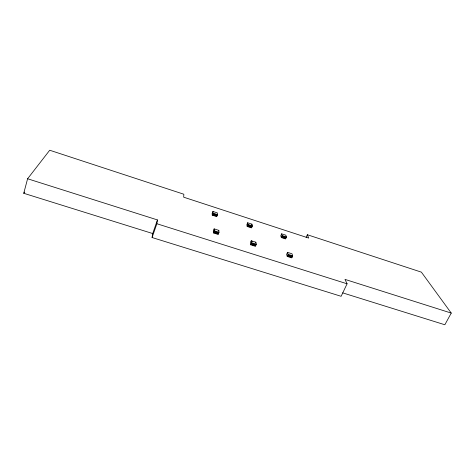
<?xml version="1.0" encoding="UTF-8"?>
<svg xmlns="http://www.w3.org/2000/svg" width="475" height="475" viewBox="0 0 475 475"><rect width="100%" height="100%" fill="white"/><g stroke="black" fill="none" stroke-linecap="round" stroke-linejoin="round"><path stroke-width="0.71" d="M152.083 237.53L156.875 223.737L157.439 219.925L27.597 178.76L23.75 193.283L152.707 233.546L152.083 237.53L341.133 296.305L347.082 283.801L344.998 279.395L451.25 313.084L444.843 324.763L342.671 292.861M287.238 256.452L288.147 254.345L287.517 252.35L291.988 253.781L292.647 255.782L291.733 257.883L287.238 256.452L286.609 254.452L287.517 252.35M251.714 227.466L252.314 225.857L251.946 224.158L247.659 222.763L246.846 224.782L247.184 226.486L251.495 227.887L251.714 227.466L247.404 226.064L247.184 226.486M251.037 241.193L250.402 242.891L250.782 244.839L255.39 246.305L256.268 244.162L255.853 242.214L251.269 240.754L251.037 241.193L252.344 241.609M250.782 244.839L251.661 242.689L251.269 240.754M281.337 237.559L282.18 235.564L281.627 233.819L285.819 235.184L286.401 236.936L285.552 238.931L281.337 237.559L280.784 235.808L281.627 233.819M216.861 216.161L217.449 214.528L217.301 212.877L212.919 211.452L212.141 213.513L212.248 215.163L216.659 216.594L216.861 216.161L212.45 214.73L212.248 215.163M213.435 232.94L214.278 230.749L214.142 228.873L218.833 230.369L218.999 232.257L218.156 234.442L213.435 232.94L213.311 231.052L214.142 228.873M247.404 226.064L247.998 224.455L247.659 222.763M212.45 214.73L213.032 213.091L212.919 211.452M152.707 233.546L157.439 219.925M306.167 237.381L307.325 234.733L421.384 272.145L451.25 313.084M218.619 230.82L218.833 230.369M251.726 224.58L251.946 224.158M255.609 242.654L255.853 242.214M23.75 193.283L24.629 192.096M27.597 178.76L49.709 150.237L183.843 194.233L183.694 197.196L308.702 238.082L307.325 234.733M156.875 223.737L347.082 283.801M213.857 231.848L218.577 233.35M251.222 243.764L255.829 245.237M287.696 255.396L292.19 256.832M213.655 232.489L218.375 233.991M251.02 244.399L255.627 245.872M287.494 256.025L291.994 257.462M214.278 230.749L218.999 232.257M251.661 242.689L256.268 244.162M288.147 254.345L292.647 255.782M214.071 231.39L218.797 232.898M251.459 243.325L256.072 244.797M287.951 254.968L292.452 256.405M212.64 214.124L217.051 215.561M247.588 225.471L251.904 226.872M281.758 236.562L285.974 237.933M281.574 237.15L285.79 238.521M213.032 213.091L217.449 214.528M247.998 224.455L252.314 225.857M282.18 235.564L286.401 236.936M212.842 213.691L217.259 215.127M247.813 225.049L252.13 226.45M281.996 236.152L286.217 237.524"/></g></svg>
